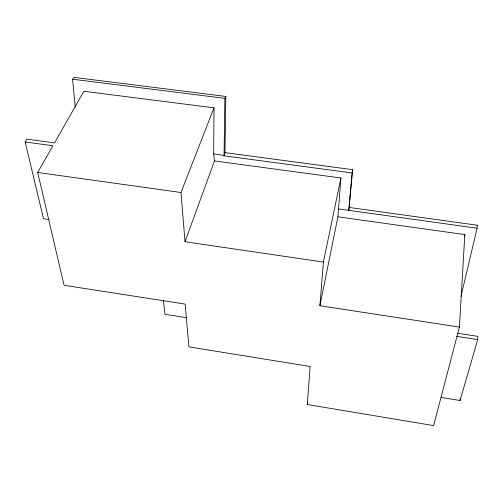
<?xml version="1.0" encoding="UTF-8"?>
<svg xmlns="http://www.w3.org/2000/svg" width="503" height="503" viewBox="0 0 503 503"><rect width="100%" height="100%" fill="white"/><g stroke="black" fill="none" stroke-linecap="round" stroke-linejoin="round"><path stroke-width="0.75" d="M319.889 305.749L337.915 216.806L464.829 234.599L459.409 327.076L319.889 305.749L323.398 262.057L185.01 241.748L214.467 160.935L213.681 153.962L213.995 107.837L83.894 91.269L54.531 142.883L26.873 139.142L25.15 141.978L43.51 218.717L48.942 219.515M224.061 155.829L224.973 152.635L352.666 169.674L348.818 210.361L352.075 172.969L224.061 155.829L224.86 98.374L225.847 96.444L74.136 77.399L72.577 79.216L75.274 107.189M224.973 152.635L225.847 96.444M441.15 397.439L460.063 400.52L477.724 339.588L477.85 336.362L457.761 333.275M460.063 400.52L460.163 398.627M461.006 296.28L477.07 228.199L477.234 225.212L349.359 207.475M337.915 216.806L340.915 177.98L214.467 160.935M459.409 327.076L433.624 425.601L307.327 404.525L310.131 366.467L188.914 346.888L185.148 304.114L64.057 285.276L37.7 172.472L52.903 145.751L25.15 141.978M352.075 172.969L352.666 169.674M307.327 404.525L307.629 402.985M323.398 262.057L340.915 177.98M464.483 236.133L464.829 234.599M477.133 225.633L477.234 225.212M185.01 241.748L180.979 192.511L213.995 107.837M72.577 79.216L224.86 98.374M213.681 153.962L224.011 155.345M338.708 208.952L477.07 228.199M37.7 172.472L180.979 192.511M456.793 336.362L477.724 339.588M187.085 317.777L164.946 314.287L163.356 300.423"/></g></svg>
